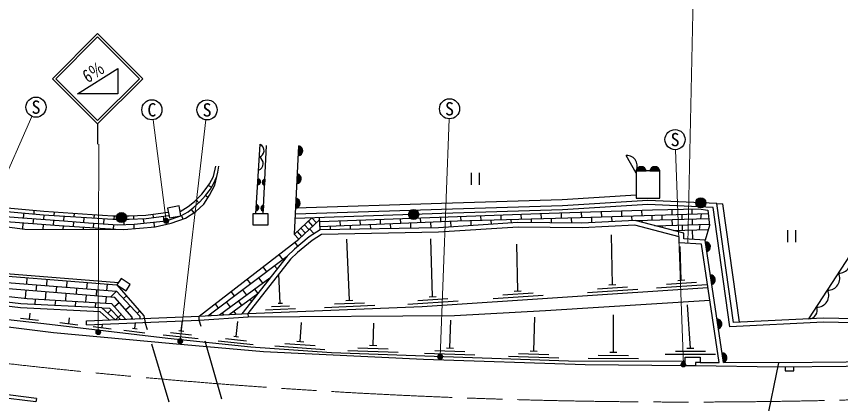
# Model space of a CAD drawing. Units: millimetres, scale not verified. Extents: x 40000 to 680000, y 20000 to 380000.
# Drawn here: x 190531 to 272435, y 267648 to 306104 of the extents above; entities that cross this region are included whole.
import ezdxf
from ezdxf.enums import TextEntityAlignment as Align

# ---------------------------------------------------------------- set-up
doc = ezdxf.new("R2010")
doc.units = ezdxf.units.MM
doc.header["$LTSCALE"] = 1000
doc.linetypes.add('CHAIN', pattern=[18.5, 12, -1.5, 3.5, -1.5])
doc.linetypes.add('DASHED', pattern=[7.5, 6, -1.5])
for name, color, linetype, lineweight in [('M-BGD', 7, 'Continuous', 25), ('M-BMK', 2, 'CHAIN', 13), ('M-STR-HTXT', 7, 'Continuous', 13), ('M-STR-STR1', 1, 'Continuous', 25), ('M-STR-STRC', 7, 'Continuous', 25)]:
    doc.layers.add(name, color=color, linetype=linetype, lineweight=lineweight)
doc.styles.add('ＭＳ ゴシック', font='')
doc.styles.get('ＭＳ ゴシック').set_extended_font_data('MS Gothic')

msp = doc.modelspace()

# ---------------------------------------------------------------- hatches: boundary and pattern name
at = {"layer": 'M-BGD'}
for points in [[(218599, 293255, -0.82183), (218550, 292265)], [(252134, 290774, -0.82183), (253125, 290774)], [(253487, 290774, -0.82183), (254478, 290774)], [(214498, 289362), (214538, 289987, -0.84072)], [(215234, 289953), (215203, 289328, -0.84072)], [(218459, 290467, -0.82183), (218409, 289477)], [(218337, 288038, -0.82183), (218287, 287049)], [(258040, 287592, -1), (259040, 287592, -0.41421), (258540, 287092, -0.41421)], [(214334, 286791), (214374, 287416, -0.84072)], [(215108, 287369), (215077, 286744, -0.84072)], [(229506, 286424, -1), (230506, 286424, -0.41421), (230006, 285924, -0.41421)], [(200467, 286118, -1), (201467, 286118, -0.41421), (200967, 285618, -0.41421)], [(259021, 283723, -0.82183), (259167, 282743)], [(259511, 280443, -0.82183), (259657, 279463)], [(260168, 276050, -0.82183), (260314, 275070)], [(260670, 272690, -0.82183), (260817, 271710)]]:
    msp.add_hatch(color=256, dxfattribs=at).paths.add_polyline_path(points)
at = {"layer": 'M-STR-HTXT'}
for points in [[(205564, 285987, -1), (205254, 285594, -1)], [(198885, 274866, -0.41421), (198785, 274527, -0.41421), (198446, 274627, -1)], [(207000, 273998, -1), (206605, 273691, -0.41421), (206649, 274042, -0.41421)], [(232828, 272464, -1), (232458, 272128, -1)], [(256983, 271711, -1), (256640, 271348, -1)]]:
    msp.add_hatch(color=256, dxfattribs=at).paths.add_polyline_path(points)

# ---------------------------------------------------------------- linework, layer by layer
at = {"layer": 'M-BGD'}
for p, q in [((214316, 286505), (214756, 293401)), ((215066, 286505), (215395, 293281)), ((218158, 284483), (218599, 293255)), ((218599, 293255), (218550, 292265)), ((252134, 290549), (251144, 292279)), ((269301, 276057), (279825, 292354)), ((252134, 290774), (253125, 290774)), ((253487, 290774), (254478, 290774)), ((210370, 290026), (210391, 290017)), ((214538, 289987), (214498, 289362)), ((215203, 289328), (215234, 289953)), ((218459, 290467), (218409, 289477)), ((235713, 290581), (235713, 289381)), ((236513, 290581), (236513, 289381)), ((209607, 289312), (209924, 289133)), ((209335, 288327), (209582, 288132)), ((208389, 287876), (208644, 287604)), ((218337, 288038), (218287, 287049)), ((260126, 287520), (260736, 287493)), ((262388, 275718), (260736, 287493)), ((192270, 286845), (192244, 286496)), ((194264, 286688), (194238, 286339)), ((207899, 286938), (208172, 286603)), ((214374, 287416), (214334, 286791)), ((215077, 286744), (215108, 287369)), ((248657, 286716), (248675, 286161)), ((250656, 286780), (250674, 286226)), ((252655, 286843), (252673, 286291)), ((255654, 286922), (255666, 286389)), ((257653, 286968), (257665, 286455)), ((191248, 286587), (191212, 286091)), ((192209, 286017), (192170, 285496)), ((193240, 286405), (193206, 285943)), ((194203, 285869), (194164, 285341)), ((195236, 286272), (195201, 285795)), ((196260, 286555), (196234, 286206)), ((197232, 286140), (197195, 285646)), ((198249, 286424), (198226, 286075)), ((199224, 286012), (199190, 285508)), ((200246, 286308), (200223, 285958)), ((201165, 285961), (201187, 285436)), ((202151, 286328), (202165, 285978)), ((203138, 286013), (203181, 285572)), ((204098, 286470), (204132, 286121)), ((205124, 286256), (205172, 285767)), ((206065, 286153), (206106, 286037)), ((206926, 286337), (207054, 285975)), ((219882, 286099), (220327, 285625)), ((220701, 284899), (220662, 286124)), ((224672, 285881), (224690, 285364)), ((226670, 285953), (226688, 285448)), ((228669, 286024), (228687, 285532)), ((230668, 286095), (230685, 285616)), ((232667, 286166), (232683, 285700)), ((234665, 286237), (234682, 285779)), ((236664, 286309), (236681, 285832)), ((237681, 285858), (237695, 285451)), ((238663, 286380), (238680, 285884)), ((239680, 285911), (239692, 285577)), ((240661, 286451), (240680, 285937)), ((241680, 285963), (241692, 285607)), ((242660, 286522), (242679, 285989)), ((243677, 286016), (243690, 285588)), ((244659, 286589), (244676, 286042)), ((245676, 286068), (245692, 285569)), ((246658, 286653), (246676, 286095)), ((247675, 286128), (247692, 285607)), ((249674, 286193), (249690, 285707)), ((251673, 286259), (251687, 285806)), ((252027, 285823), (259344, 286036)), ((253672, 286324), (253686, 285872)), ((254667, 286357), (254677, 285900)), ((255677, 285929), (255690, 285355)), ((256666, 286422), (256677, 285958)), ((257676, 285987), (257690, 285408)), ((258592, 286485), (258531, 286012)), ((191173, 285574), (191131, 284998)), ((193167, 285418), (193134, 284965)), ((195162, 285270), (195139, 284962)), ((196198, 285720), (196159, 285209)), ((197158, 285148), (197144, 284959)), ((198193, 285575), (198160, 285088)), ((199158, 285027), (199153, 284956)), ((200188, 285442), (200155, 284954)), ((202186, 285477), (202204, 285038)), ((204176, 285669), (204221, 285210)), ((218788, 285074), (219232, 284599)), ((219153, 285415), (219597, 284941)), ((219517, 285757), (219962, 285283)), ((221693, 285238), (221704, 284918)), ((222673, 285810), (222692, 285280)), ((223691, 285322), (223704, 284955)), ((225689, 285406), (225704, 284993)), ((227687, 285490), (227704, 285031)), ((229686, 285574), (229704, 285068)), ((231684, 285658), (231704, 285106)), ((233682, 285742), (233702, 285199)), ((235681, 285805), (235698, 285325)), ((252687, 285843), (252693, 285649)), ((253990, 285311), (259415, 285453)), ((254691, 285329), (254695, 285127)), ((256690, 285382), (256702, 284867)), ((258457, 285428), (258392, 284919)), ((218580, 283988), (218136, 284463)), ((218423, 284732), (218867, 284257)), ((219663, 285003), (220119, 284516)), ((249757, 279454), (249658, 284412)), ((255796, 284839), (259309, 284947)), ((257702, 284897), (257723, 283970)), ((267163, 284879), (267163, 283679)), ((267963, 284879), (267963, 283679)), ((218172, 283672), (218497, 283253)), ((223616, 277906), (223368, 283966)), ((231895, 278273), (231706, 284002)), ((240355, 278832), (240256, 283489)), ((259021, 283723), (259167, 282743)), ((256603, 279907), (256496, 283238)), ((209563, 276369), (217429, 282280)), ((216591, 282446), (216981, 281943)), ((184466, 280977), (200668, 279676)), ((215011, 281221), (215382, 280742)), ((216182, 281343), (216435, 281016)), ((191561, 280157), (191511, 279513)), ((214583, 280141), (215010, 279589)), ((216751, 277626), (216609, 280489)), ((259511, 280443), (259657, 279463)), ((192508, 279436), (192460, 278819)), ((193554, 279997), (193505, 279358)), ((195548, 279837), (195499, 279204)), ((197541, 279676), (197493, 279049)), ((199535, 279516), (199487, 278894)), ((215723, 280110), (210694, 276433)), ((213430, 279996), (213783, 279540)), ((249408, 279431), (250107, 279478)), ((254148, 279144), (259137, 279474)), ((255126, 279509), (258120, 279707)), ((256254, 279884), (256952, 279930)), ((191463, 278898), (191401, 278105)), ((193457, 278740), (193397, 277978)), ((194502, 279281), (194453, 278661)), ((195450, 278581), (195394, 277860)), ((196496, 279126), (196447, 278502)), ((198490, 278972), (198441, 278344)), ((200476, 278800), (199861, 278231)), ((211671, 276488), (214520, 278581)), ((211849, 278770), (212184, 278338)), ((212984, 278939), (213395, 278408)), ((214203, 278999), (214523, 278585)), ((238878, 278434), (241872, 278632)), ((240006, 278809), (240704, 278855)), ((247302, 278691), (252291, 279021)), ((248280, 279056), (251274, 279254)), ((192399, 278037), (192356, 277487)), ((194396, 277919), (194354, 277385)), ((196393, 277801), (196352, 277282)), ((197444, 278423), (197391, 277742)), ((198390, 277683), (198351, 277179)), ((199438, 278264), (199388, 277624)), ((200755, 277695), (200280, 277256)), ((201456, 278346), (201155, 278067)), ((211385, 277738), (211780, 277227)), ((212588, 277818), (212912, 277400)), ((213718, 277992), (213886, 277775)), ((222129, 277545), (225127, 277668)), ((223266, 277892), (223965, 277921)), ((229440, 277509), (234429, 277839)), ((230418, 277874), (233411, 278072)), ((231546, 278249), (232244, 278296)), ((237900, 278069), (242889, 278399)), ((199023, 277145), (199780, 277106)), ((199941, 276941), (199603, 276628)), ((200863, 275999), (199780, 277106)), ((201835, 277333), (201412, 276941)), ((210269, 277545), (210585, 277137)), ((215277, 276965), (218274, 277088)), ((215864, 277289), (217663, 277363)), ((216541, 277617), (216961, 277634)), ((221142, 277205), (226138, 277409)), ((257518, 273142), (257225, 277446)), ((190921, 276127), (192710, 275928)), ((191816, 276028), (191882, 276624)), ((195719, 275577), (195789, 276173)), ((197476, 275861), (208688, 276319)), ((200941, 276504), (200374, 275979)), ((202045, 276164), (201913, 276042)), ((202765, 276832), (202515, 276600)), ((208704, 275920), (208688, 276319)), ((208704, 275920), (213548, 276253)), ((209786, 276536), (209900, 276388)), ((210972, 276637), (211112, 276457)), ((212105, 276808), (212324, 276525)), ((213529, 276593), (213548, 276252)), ((241945, 272875), (242061, 276212)), ((249862, 272738), (249876, 276474)), ((260168, 276050), (260314, 275070)), ((194825, 275682), (196613, 275471)), ((197492, 275461), (197476, 275861)), ((197492, 275461), (208704, 275920)), ((198142, 275291), (199930, 275081)), ((199036, 275186), (199076, 275526)), ((202294, 275104), (202360, 275660)), ((206913, 274878), (207016, 275851)), ((212370, 274302), (212527, 275794)), ((218734, 273802), (218866, 275692)), ((225983, 273436), (226062, 275641)), ((233618, 273165), (233713, 275917)), ((201216, 274929), (203302, 274684)), ((202051, 275133), (202537, 275076)), ((205110, 274464), (208591, 274097)), ((205838, 274689), (207926, 274469)), ((206670, 274903), (207157, 274852)), ((210567, 273889), (214048, 273522)), ((211294, 274114), (213383, 273893)), ((212126, 274328), (212614, 274276)), ((217216, 273608), (220209, 273398)), ((218384, 273827), (219083, 273778)), ((216198, 273378), (221186, 273029)), ((223463, 272925), (228460, 272747)), ((224473, 273189), (227471, 273082)), ((225633, 273448), (226333, 273423)), ((232108, 272917), (235106, 272813)), ((233268, 273177), (233968, 273153)), ((241595, 272888), (242295, 272863)), ((256018, 272842), (259018, 272842)), ((257168, 273142), (257868, 273142)), ((231098, 272652), (236095, 272479)), ((239426, 272363), (244423, 272189)), ((240435, 272628), (243434, 272524)), ((247360, 272148), (252360, 272129)), ((248361, 272444), (251361, 272433)), ((249512, 272739), (250212, 272737)), ((255018, 272542), (260018, 272542)), ((260670, 272690), (260817, 271710)), ((266188, 271260), (258033, 271380)), ((258487, 271720), (260360, 271720)), ((266277, 271688), (260817, 271710)), ((192508, 268162), (186729, 268879)), ((192465, 267815), (186686, 268531)), ((192508, 268162), (192465, 267815))]:
    msp.add_line(p, q, dxfattribs=at)
at = {"layer": 'M-BGD', "linetype": 'DASHED'}
for p, q in [((207887, 260612), (203328, 275700)), ((213022, 260875), (208704, 275920))]:
    msp.add_line(p, q, dxfattribs=at)
at = {"layer": 'M-BGD'}
for points in [[(158127, 292444), (162785, 291033), (172275, 288323), (177410, 287253), (181619, 286272), (191355, 284968), (201196, 284952), (204329, 285219), (205908, 285570), (207321, 286069), (208362, 286722), (209155, 287464), (209722, 288351), (210238, 289346), (210531, 290628), (210653, 291233)], [(206800, 286728), (207585, 287238), (208235, 287722), (208948, 288435), (209301, 288868), (209730, 289490), (210113, 290218), (210356, 291224)], [(174381, 288360), (178193, 287565), (181836, 287021), (186892, 286442), (191119, 286098), (195251, 285791), (197680, 285609), (200620, 285413), (202219, 285478), (205409, 285790), (206881, 286313), (207606, 286700), (208175, 287163), (208739, 287694), (209329, 288319), (209810, 288932), (210155, 289540), (210418, 290133)], [(177125, 288357), (181279, 287544), (185269, 287098), (189588, 286739), (193215, 286407), (198023, 286087), (200098, 285957), (201735, 285963), (203406, 286022), (205681, 286332)], [(177207, 288698), (181332, 287890), (185302, 287447), (189618, 287088), (193243, 286756), (198045, 286437), (200109, 286307), (201729, 286313), (203376, 286371), (205614, 286676)], [(252134, 288357), (244758, 287881), (232764, 287513), (218287, 287049)], [(280438, 274994), (276750, 275423), (275298, 276036), (270750, 276128), (261786, 275688), (260126, 287520), (253273, 287829), (244786, 287282), (232782, 286913), (218257, 286447)], [(200364, 284954), (194758, 285294), (189088, 285737), (179615, 286739)], [(280076, 274633), (276647, 275032), (275213, 275638), (270756, 275728), (261441, 275271), (259776, 287136), (253277, 287428), (244805, 286882), (232795, 286513), (218237, 286047)], [(220674, 285739), (243491, 286552), (253746, 286878), (258358, 286985), (259242, 286872), (259428, 285344), (258995, 283893)], [(257003, 271811), (245394, 271855), (232042, 272319), (221851, 272682), (213816, 273244), (205571, 274114), (193239, 275567), (182296, 276788), (173740, 277829), (165355, 278970), (161187, 279587), (154441, 280802), (146060, 282215), (137760, 283803), (127862, 286147), (126339, 286599)], [(208688, 276319), (218580, 283988), (220668, 285944)], [(218134, 284465), (218158, 284483), (219882, 286099)], [(259287, 286508), (246571, 286092), (234378, 285771), (220692, 285196)], [(257003, 271380), (247043, 271496), (230974, 272013), (215073, 272797), (206062, 273586), (194195, 274687), (186500, 275641), (175276, 277113), (162189, 279038), (150440, 281139), (140594, 282955), (132879, 284674), (127661, 285721)], [(260817, 271710), (258995, 283893), (256853, 284022), (256853, 284563), (252027, 285823), (246731, 285559), (240374, 285620), (232461, 285120), (220701, 284899), (219637, 284198), (218179, 282989), (217429, 282280), (212929, 276559)], [(260361, 271712), (258604, 283466), (256403, 283598), (256403, 284215), (251980, 285371), (246740, 285109), (240386, 285169), (232479, 284671), (220840, 284451), (219905, 283836), (218477, 282652), (217762, 281976), (213529, 276593)], [(184666, 280710), (200512, 279438), (203174, 276360), (203328, 275700)], [(200334, 275978), (199023, 277145), (190960, 277559), (184488, 278316), (184032, 278866), (180774, 279560)], [(202055, 276048), (202040, 276220), (200320, 278194), (184409, 279459)], [(184532, 280055), (200458, 278819), (202776, 276318), (202786, 276078)], [(199759, 275954), (198862, 276752), (190927, 277160), (184282, 277937), (183813, 278503), (180448, 279220)], [(184287, 278866), (191582, 278085), (199988, 277589), (201366, 276020)], [(208688, 276319), (213529, 276593), (230847, 277301), (259245, 279180)], [(213548, 276252), (234057, 276385), (243096, 276902), (259435, 277910)], [(258033, 271720), (258033, 271380), (257003, 271380), (257003, 272242), (258033, 272242)], [(258033, 272242), (258487, 272242), (258487, 271720), (258033, 271720)]]:
    msp.add_lwpolyline(points, dxfattribs=at)
for points in [[(252134, 288061), (254478, 288061), (254478, 290774), (252134, 290774)], [(205728, 286088), (206881, 286313), (206690, 287291), (205538, 287067)], [(214037, 285405), (215537, 285405), (215537, 286505), (214037, 286505)], [(200512, 279438), (201432, 278834), (201843, 279462), (200923, 280065)]]:
    msp.add_lwpolyline(points, close=True, dxfattribs=at)
for centre in [(258540, 287592), (230006, 286424), (200967, 286118)]:
    msp.add_circle(centre, 500, dxfattribs=at)
for centre, radius, start, end in [((214434, 292777), 702, 289.98401, 62.71581), ((218477, 292765), 505, 278.28989, 75.94808), ((214352, 291493), 702, 289.98401, 62.71581), ((251204, 291250), 1031, 326.22056, 93.31133), ((252629, 290676), 505, 11.1709, 168.8291), ((253982, 290676), 505, 11.1709, 168.8291), ((214464, 289678), 318, 276.24104, 76.45877), ((215273, 289638), 318, 97.10426, 257.32199), ((218337, 289977), 505, 278.28989, 75.94808), ((218214, 287548), 505, 278.28989, 75.94808), ((214300, 287107), 318, 276.24104, 76.45877), ((215147, 287054), 318, 97.10426, 257.32199), ((258997, 283218), 505, 289.67435, 87.33254), ((272279, 281752), 1160, 267.63199, 26.66161), ((259487, 279939), 505, 289.67435, 87.33254), ((271194, 280072), 1160, 267.63199, 26.66161), ((270109, 278392), 1160, 267.63199, 26.66161), ((269274, 276908), 851, 271.85323, 22.44037), ((260144, 275546), 505, 289.67435, 87.33254), ((260647, 272186), 505, 289.67435, 87.33254)]:
    msp.add_arc(centre, radius, start, end, dxfattribs=at)
at = {"layer": 'M-BMK'}
msp.add_arc((257263, 867793), 600000, 256.01703, 281.62515, dxfattribs=at)
at = {"layer": 'M-STR-HTXT'}
for p, q in [((257250, 283547), (257805, 308786)), ((183335, 276421), (192065, 296180)), ((205409, 285790), (204118, 295840)), ((206803, 273844), (209358, 295829)), ((232643, 272296), (233537, 295934)), ((198665, 274747), (198709, 293401)), ((256812, 271529), (256026, 292871))]:
    msp.add_line(p, q, dxfattribs=at)
for centre in [(205409, 285790), (198665, 274747), (206803, 273844), (232643, 272296), (256812, 271529)]:
    msp.add_circle(centre, 250, dxfattribs=at)
at = {"layer": 'M-STR-STR1'}
msp.add_line((266277, 271688), (264215, 261748), dxfattribs=at)
for points in [[(315253, 274538), (313213, 274413), (295572, 272964), (287071, 272277), (280441, 271936), (272987, 271750), (266277, 271688)], [(315253, 274245), (312066, 273890), (295607, 272538), (287099, 271851), (280457, 271509), (272994, 271323), (266188, 271260)], [(266922, 271267), (266918, 270897), (267782, 270901), (267786, 271275)]]:
    msp.add_lwpolyline(points, dxfattribs=at)
at = {"layer": 'M-STR-STRC'}
for p, q in [((194099, 299922), (198599, 304422)), ((194452, 299922), (198599, 304069)), ((203099, 299922), (198599, 304422)), ((202745, 299922), (198599, 304069)), ((196598, 298422), (200598, 300922)), ((200598, 300922), (200598, 298422)), ((194099, 299922), (198599, 295422)), ((194452, 299922), (198599, 295775)), ((198599, 295775), (202745, 299922)), ((198599, 295422), (203099, 299922)), ((200598, 298422), (196598, 298422)), ((198599, 295422), (198599, 293422))]:
    msp.add_line(p, q, dxfattribs=at)
msp.add_lwpolyline([(200598, 300922), (200598, 298422), (196598, 298422)], close=True, dxfattribs=at)
for centre in [(192469, 297094), (203990, 296832), (209473, 296823), (233575, 296933), (255989, 293870)]:
    msp.add_circle(centre, 1000, dxfattribs=at)

# ---------------------------------------------------------------- texts
at = {"layer": 'M-STR-STRC', "style": 'ＭＳ ゴシック', "width": 0.8}
msp.add_text('6％', height=1320, rotation=32.005, dxfattribs=at).set_placement((198743, 299689), align=Align.BOTTOM_CENTER)
at = {"layer": 'M-STR-STRC', "style": 'ＭＳ ゴシック'}
for s, p in [('S', (192469, 297094)), ('C', (203990, 296832)), ('S', (209473, 296823)), ('S', (233575, 296933)), ('S', (255989, 293870))]:
    msp.add_text(s, height=1320, dxfattribs=at).set_placement(p, align=Align.MIDDLE_CENTER)

doc.saveas('drawing.dxf')
